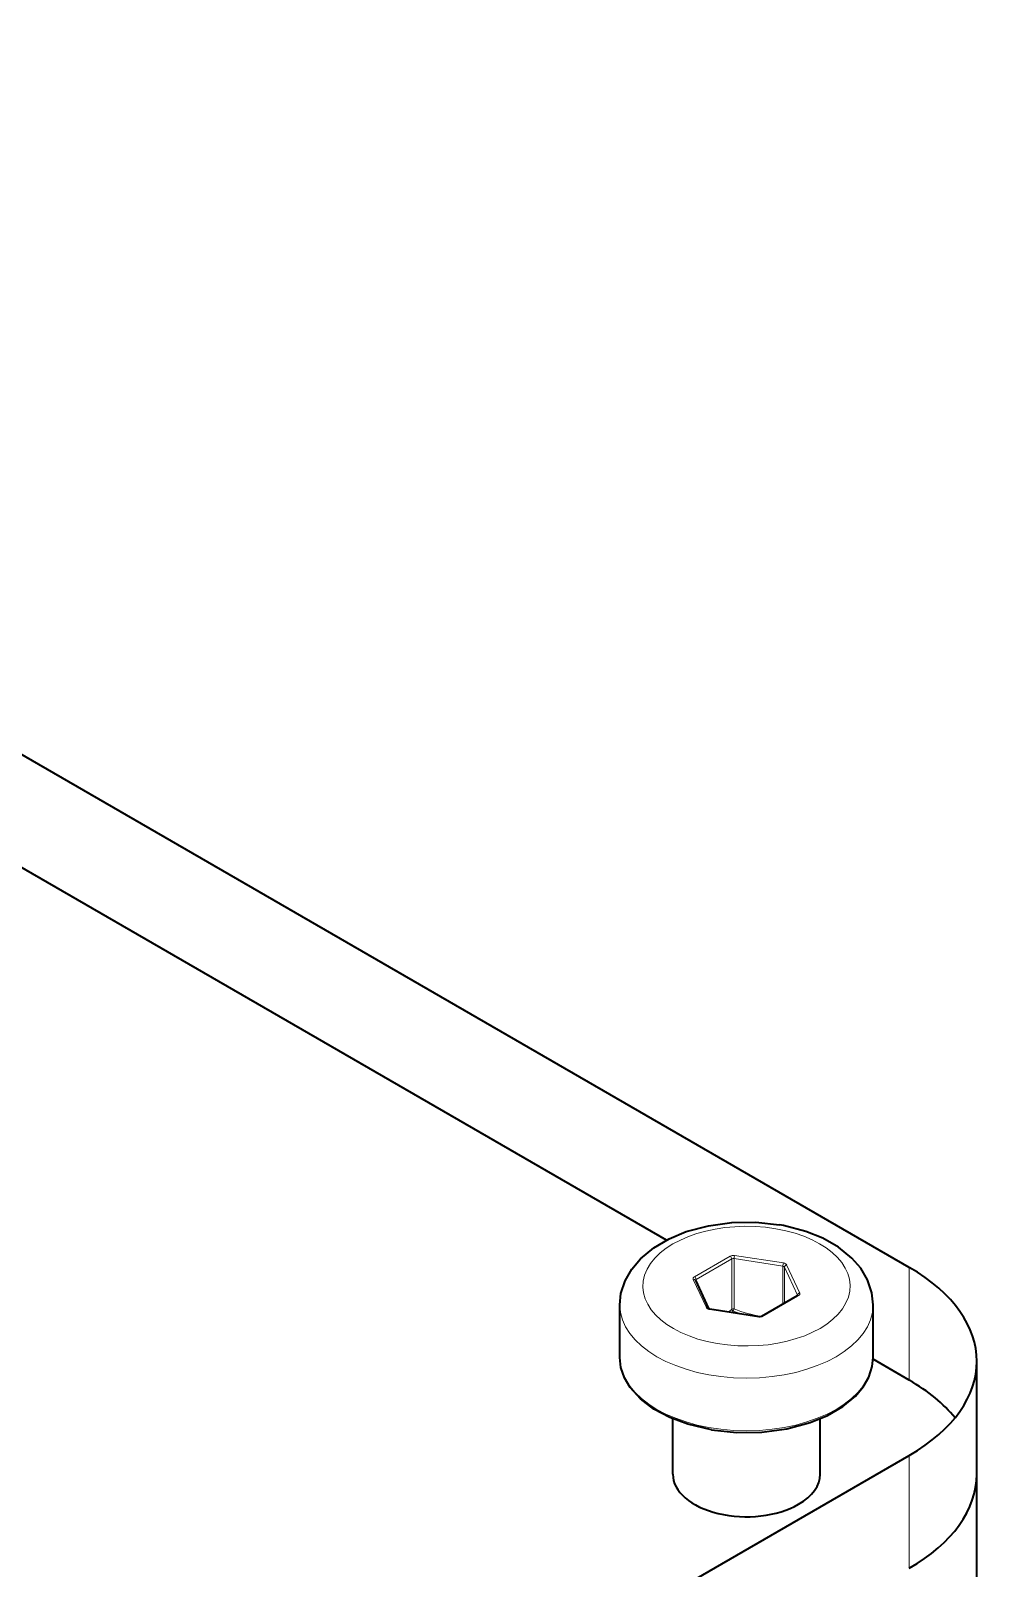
# Model space of a CAD drawing. Extents: x 315 to 857, y 212 to 651.
# Drawn here: x 730.07 to 751.1, y 616.96 to 650.34 of the extents above; entities that cross this region are included whole.
import ezdxf

# ---------------------------------------------------------------- set-up
doc = ezdxf.new("R2010")
doc.units = 0

msp = doc.modelspace()

# ---------------------------------------------------------------- linework, layer by layer
at = {"color": 7, "lineweight": 35}
for p, q in [((749.142, 623.497), (702.643, 650.343)), ((743.872, 624.09), (702.643, 647.894)), ((743.872, 624.09), (702.643, 647.894)), ((709.276, 596.397), (749.142, 619.414))]:
    msp.add_line(p, q, dxfattribs=at)
at = {"color": 7, "lineweight": 13, "ltscale": 0.022392}
for p, q in [((745.252, 623.741), (744.477, 623.293)), ((745.288, 623.68), (744.512, 623.232))]:
    msp.add_line(p, q, dxfattribs=at)
at = {"color": 7, "lineweight": 13, "ltscale": 0.027277}
for p, q in [((745.288, 622.589), (745.288, 623.68)), ((745.336, 622.596), (745.336, 623.687))]:
    msp.add_line(p, q, dxfattribs=at)
at = {"color": 7, "lineweight": 13, "ltscale": 0.026804}
for p, q in [((746.396, 623.523), (745.336, 623.687)), ((744.805, 622.585), (745.865, 622.421))]:
    msp.add_line(p, q, dxfattribs=at)
at = {"color": 7, "lineweight": 13, "ltscale": 0.026806}
msp.add_line((746.409, 623.592), (745.349, 623.756), dxfattribs=at)
at = {"color": 7, "lineweight": 13, "ltscale": 0.0205}
msp.add_line((746.396, 622.703), (746.396, 623.523), dxfattribs=at)
at = {"color": 7, "lineweight": 13, "ltscale": 0.01686}
for p, q in [((746.763, 622.94), (746.479, 623.551)), ((746.715, 622.891), (746.431, 623.503))]:
    msp.add_line(p, q, dxfattribs=at)
at = {"color": 7, "lineweight": 13, "ltscale": 0.016861}
msp.add_line((744.451, 623.237), (744.735, 622.626), dxfattribs=at)
at = {"color": 7, "lineweight": 35, "ltscale": 0.016861}
msp.add_line((744.496, 623.218), (744.78, 622.606), dxfattribs=at)
at = {"color": 7, "lineweight": 13, "ltscale": 0.001215}
msp.add_line((744.512, 623.183), (744.512, 623.232), dxfattribs=at)
at = {"color": 7, "lineweight": 13, "ltscale": 0.019479}
msp.add_line((746.431, 622.724), (746.431, 623.503), dxfattribs=at)
at = {"color": 7, "lineweight": 13, "ltscale": 0.061237}
msp.add_line((749.142, 621.047), (749.142, 623.497), dxfattribs=at)
at = {"color": 7, "lineweight": 35, "ltscale": 0.022392}
msp.add_line((745.937, 622.438), (746.712, 622.886), dxfattribs=at)
at = {"color": 7, "lineweight": 13, "ltscale": 0.022393}
msp.add_line((745.962, 622.436), (746.737, 622.884), dxfattribs=at)
at = {"color": 7, "lineweight": 35, "ltscale": 0.000190442}
msp.add_line((746.712, 622.886), (746.718, 622.891), dxfattribs=at)
at = {"color": 7, "lineweight": 35, "ltscale": 0.028578}
msp.add_line((742.857, 621.537), (742.857, 622.68), dxfattribs=at)
at = {"color": 7, "lineweight": 35, "ltscale": 0.026806}
msp.add_line((744.813, 622.594), (745.873, 622.43), dxfattribs=at)
at = {"color": 7, "lineweight": 13, "ltscale": 0.002203}
msp.add_line((745.222, 622.53), (745.288, 622.589), dxfattribs=at)
at = {"color": 7, "lineweight": 13, "ltscale": 0.00101}
msp.add_line((745.286, 622.52), (745.317, 622.547), dxfattribs=at)
at = {"color": 7, "lineweight": 13, "ltscale": 0.001324}
msp.add_line((745.336, 622.596), (745.317, 622.547), dxfattribs=at)
at = {"color": 7, "lineweight": 13, "ltscale": 0.004038}
msp.add_line((745.468, 622.492), (745.317, 622.547), dxfattribs=at)
at = {"color": 7, "lineweight": 35, "ltscale": 0.028577}
msp.add_line((748.357, 621.537), (748.357, 622.68), dxfattribs=at)
at = {"color": 7, "lineweight": 35, "ltscale": 0.022695}
msp.add_line((749.142, 621.047), (748.356, 621.501), dxfattribs=at)
msp.add_line((749.142, 621.047), (748.356, 621.501), dxfattribs=at)
at = {"color": 7, "lineweight": 35, "ltscale": 0.061237}
msp.add_line((750.607, 619.006), (750.607, 621.456), dxfattribs=at)
at = {"color": 7, "lineweight": 35, "ltscale": 0.030064}
msp.add_line((744.007, 619.006), (744.007, 620.209), dxfattribs=at)
at = {"color": 7, "lineweight": 35, "ltscale": 0.030067}
msp.add_line((747.207, 619.006), (747.207, 620.209), dxfattribs=at)
at = {"color": 7, "lineweight": 13, "ltscale": 0.061238}
msp.add_line((749.142, 616.965), (749.142, 619.414), dxfattribs=at)
at = {"color": 7, "lineweight": 35, "ltscale": 0.061238}
msp.add_line((750.607, 616.557), (750.607, 619.006), dxfattribs=at)
at = {"color": 7, "lineweight": 35}
for points in [[(742.857, 622.68), (742.881, 622.927), (742.971, 623.206), (743.115, 623.459), (743.306, 623.684), (743.594, 623.923), (743.929, 624.118), (744.3, 624.272), (744.783, 624.4), (745.292, 624.468), (745.811, 624.475), (746.324, 624.42)], [(748.357, 622.68), (748.328, 622.947), (748.235, 623.225), (748.086, 623.478), (747.893, 623.699), (747.602, 623.936), (747.265, 624.128), (746.892, 624.279), (746.408, 624.405), (746.324, 624.42)], [(744.844, 619.97), (744.33, 620.092), (743.939, 620.238), (743.595, 620.422), (743.306, 620.64), (743.083, 620.886), (742.956, 621.1), (742.88, 621.326), (742.857, 621.537)], [(744.844, 619.97), (745.389, 619.912), (745.943, 619.919), (746.483, 619.991), (746.988, 620.126), (747.368, 620.282), (747.699, 620.475), (747.971, 620.7), (748.143, 620.902), (748.265, 621.116), (748.338, 621.343), (748.357, 621.537)]]:
    msp.add_lwpolyline(points, dxfattribs=at)
for centre, radius, start, end in [((744.819, 622.658), 0.0644, 232.3851, 264.9944), ((745.891, 622.534), 0.106, 259.8785, 295.2989)]:
    msp.add_arc(centre, radius, start, end, dxfattribs=at)
at = {"color": 7, "lineweight": 13}
for centre, radius, start, end in [((745.384, 622.625), 0.104, 200.8028, 229.2229), ((746.24, 624.754), 2.339, 247.2735, 262.4312)]:
    msp.add_arc(centre, radius, start, end, dxfattribs=at)
for centre, major_axis, ratio, start_param, end_param in [((745.607, 623.089), (2.25, 0), 0.57735, 1.285398, 7.568583), ((745.323, 623.7), (0.1, 0), 0.57735, 1.308997, 2.356194), ((745.252, 623.7), (-0.025, 0.0433), 0.57735, 3.926991, 5.497787), ((745.323, 623.659), (0.05, 0), 0.57735, 1.308997, 2.356194), ((745.349, 623.715), (0.0076, 0.0494), 0.211325, 0.631914, 2.202711), ((746.409, 623.551), (0.0076, 0.0494), 0.211325, 0.631914, 2.202711), ((746.383, 623.496), (0.05, 0), 0.57735, 0.261799, 1.308997), ((746.383, 623.536), (0.1, 0), 0.57735, 0.261799, 1.308997), ((746.479, 623.51), (0.0453, 0.0211), 0.788675, 1.219917, 2.790713), ((744.547, 623.252), (0.1, 0), 0.57735, 2.356194, 3.403392), ((744.451, 623.197), (-0.0453, -0.0211), 0.788675, 3.141471, 4.36151), ((744.477, 623.252), (-0.025, 0.0433), 0.57735, 3.926991, 5.497787), ((744.547, 623.212), (0.05, 0), 0.57735, 2.356194, 3.043192), ((746.737, 622.843), (0.025, -0.0433), 0.57735, 2.356194, 3.141593), ((746.763, 622.899), (0.0453, 0.0211), 0.788675, 1.219917, 2.790713), ((746.667, 622.925), (0.1, 0), 0.57735, 5.497787, 6.544985), ((745.607, 622.68), (2.75, 0), 0.57735, 3.141622, 6.283214), ((744.735, 622.585), (-0.0453, -0.0211), 0.788675, 3.141471, 4.36151), ((744.831, 622.641), (0.1, 0), 0.57735, 3.403392, 4.45059), ((744.805, 622.544), (-0.0076, -0.0494), 0.211325, 3.141593, 3.773507), ((745.323, 622.568), (0.05, 0), 0.57735, 1.308997, 2.356194), ((745.891, 622.477), (0.1, 0), 0.57735, 4.45059, 5.497787), ((745.865, 622.38), (-0.0076, -0.0494), 0.211325, 3.141593, 3.773507), ((745.962, 622.395), (0.025, -0.0433), 0.57735, 2.356194, 3.141593), ((745.607, 621.537), (2.75, 0), 0.57735, 3.141622, 6.283214)]:
    msp.add_ellipse(centre, major_axis=major_axis, ratio=ratio, start_param=start_param, end_param=end_param, dxfattribs=at)
at = {"color": 7, "lineweight": 35}
for centre, major_axis, start_param, end_param in [((745.607, 621.456), (5, 0), 5.497787, 7.068583), ((745.607, 619.006), (5, 0), 0.438149, 0.785398), ((745.607, 619.006), (5, 0), 0.438149, 0.785398), ((745.607, 619.006), (1.6, 0), 3.141593, 5.497787), ((745.607, 619.006), (1.6, 0), 3.141593, 5.497787), ((745.607, 619.006), (1.6, 0), 5.497787, 6.283185), ((745.607, 619.006), (1.6, 0), 5.497787, 6.283185), ((745.607, 619.006), (5, 0), 5.497787, 6.283185), ((745.607, 619.006), (5, 0), 5.497787, 6.283185)]:
    msp.add_ellipse(centre, major_axis=major_axis, ratio=0.57735, start_param=start_param, end_param=end_param, dxfattribs=at)

doc.saveas('drawing.dxf')
